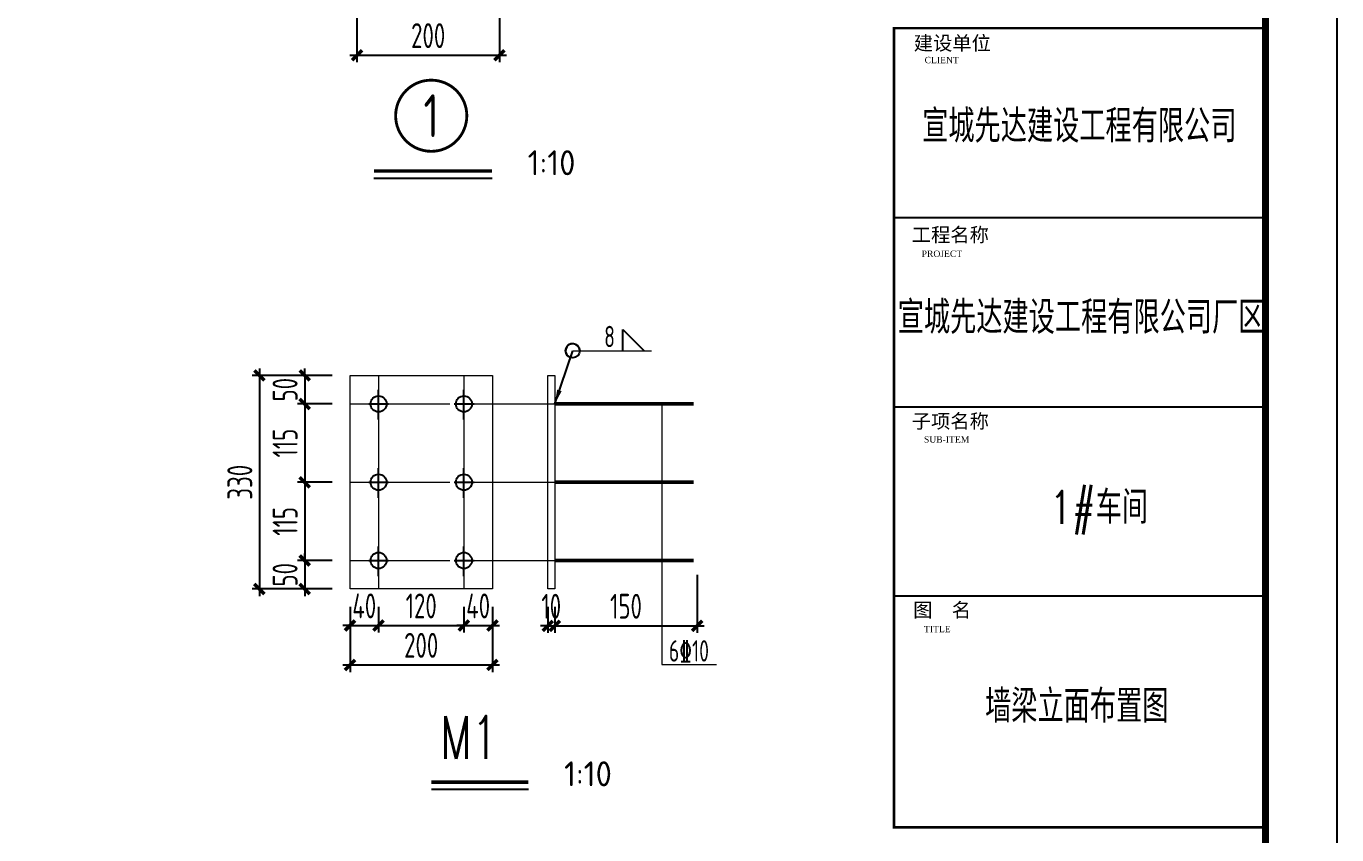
# Model space of a CAD drawing. Extents: x -3102990 to -851544, y -5293060 to -2540151.
# Drawn here: x -1592743 to -1574332, y -2659915 to -2648554 of the extents above; entities that cross this region are included whole.
import ezdxf
from ezdxf.enums import TextEntityAlignment as Align

# ---------------------------------------------------------------- set-up
doc = ezdxf.new("R2010")
doc.units = 0
doc.header["$LTSCALE"] = 1000
doc.header["$PDMODE"] = 1
doc.linetypes.add('DOTE', pattern=[2.42, 2, -0.2, 0.02, -0.2])
doc.layers.get('0').update_dxf_attribs({"linetype": 'CONTINUOUS'})
doc.layers.get('Defpoints').update_dxf_attribs({"linetype": 'CONTINUOUS'})
for name, color, linetype in [('AXIS', 253, 'DOTE'), ('COLU', 7, 'CONTINUOUS'), ('DIM', 3, 'CONTINUOUS'), ('NUM', 7, 'CONTINUOUS'), ('PUB_TEXT', 7, 'CONTINUOUS'), ('PUB_TITLE', 4, 'CONTINUOUS'), ('TEXT', 7, 'CONTINUOUS'), ('THIN', 7, 'CONTINUOUS'), ('WELD', 7, 'CONTINUOUS'), ('WIN', 3, 'CONTINUOUS')]:
    doc.layers.add(name, color=color, linetype=linetype)
doc.layers.add('yichutu', color=7, linetype='CONTINUOUS', true_color=0xffffff, plot=False)
doc.styles.add('GHF', font='times.ttf')
doc.styles.add('HZTXT', font='txt.shx', dxfattribs={"width": 0.7, "height": 300, "bigfont": 'hztxt.shx'})
doc.styles.add('STYLE1', font='simhei.ttf', dxfattribs={"width": 0.8})
doc.styles.add('TSSD_Dimension', font='tssdeng.shx', dxfattribs={"width": 0.7, "bigfont": 'Hztxt.shx'})
doc.styles.add('TSSD_Label', font='tssdeng.shx', dxfattribs={"width": 0.75, "bigfont": 'hztxt.shx'})
doc.styles.add('TSSD_Norm', font='Tssdeng.shx', dxfattribs={"width": 0.75, "bigfont": 'hztxt.shx'})
doc.styles.add('TSSD_Num', font='tssdeng.shx', dxfattribs={"width": 0.75, "bigfont": 'hztxt.shx'})
doc.styles.add('TSSD_Rein', font='Tssdeng.shx', dxfattribs={"width": 0.75, "bigfont": 'hztxt.shx'})
doc.styles.add('正文', font='romans.shx', dxfattribs={"width": 0.71, "bigfont": 'hztxt.shx'})
doc.dimstyles.new('TSSD_10_100', dxfattribs={"dimtxt": 350, "dimasz": 100, "dimexe": 100, "dimexo": 250, "dimgap": 100, "dimtad": 1, "dimdec": 0, "dimlfac": 0.1, "dimzin": 0, "dimdsep": 46, "dimtxsty": 'TSSD_Dimension', "dimblk": 'ARCHTICK', "dimcen": 0, "dimdle": 100, "dimclrt": 7, "dimadec": 0, "dimazin": 0, "dimtfac": 1, "dimtdec": 0, "dimtix": 1, "dimtmove": 2, "dimatfit": 3, "dimldrblk": 'ARCHTICK', "dimfxl": 1, "dimtolj": 1, "dimtzin": 0, "dimarcsym": 0})
doc.dimstyles.new('TSSD_LEADER_STYLE_200.0', dxfattribs={"dimtxt": 700, "dimasz": 200, "dimexe": 200, "dimexo": 500, "dimgap": 0.09, "dimtad": 0, "dimtih": 1, "dimtoh": 1, "dimdec": 4, "dimzin": 0, "dimdsep": 46, "dimtxsty": 'Standard', "dimcen": 0.09, "dimdle": 200, "dimclrt": 7, "dimadec": 0, "dimazin": 0, "dimtfac": 1, "dimtdec": 4, "dimtofl": 0, "dimtmove": 0, "dimatfit": 3, "dimfxl": 1, "dimtolj": 1, "dimtzin": 0, "dimarcsym": 0})

# ---------------------------------------------------------------- blocks, each defined once
blk = doc.blocks.new('A$C5092420D')
at = {"layer": 'AXIS', "color": 6}
for p, q in [((-29, -340), (-29, 253)), ((-224, -28), (173, -28))]:
    blk.add_line(p, q, dxfattribs=at)
at = {"layer": 'THIN'}
blk.add_circle((-29, -28), 161, dxfattribs=at)
blk = doc.blocks.new('_ArchTick')
at = {"color": 0, "const_width": 0.5}
blk.add_lwpolyline([(-0.71, -0.71), (0.71, 0.71)], dxfattribs=at)
blk = doc.blocks.new('*D2770')
at = {"layer": 'Defpoints', "color": 0}
for p in [(-1588194, -2656461), (-1587794, -2656461), (-1587794, -2656974)]:
    blk.add_point(p, dxfattribs=at)
at = {"layer": 'DIM', "color": 0, "lineweight": -2}
for p, q in [((-1588194, -2656711), (-1588194, -2657074)), ((-1587794, -2656711), (-1587794, -2657074)), ((-1588194, -2656974), (-1588294, -2656974)), ((-1588194, -2656974), (-1587794, -2656974)), ((-1587794, -2656974), (-1587694, -2656974))]:
    blk.add_line(p, q, dxfattribs=at)
at = {"layer": 'DIM', "color": 0, "lineweight": -2, "xscale": 100, "yscale": 100, "zscale": 100}
blk.add_blockref('_ArchTick', (-1588194, -2656974), dxfattribs=at)
at = {"layer": 'DIM', "color": 0, "lineweight": -2, "xscale": 100, "yscale": 100, "zscale": 100, "rotation": 180}
blk.add_blockref('_ArchTick', (-1587794, -2656974), dxfattribs=at)
at = {"layer": 'DIM', "color": 7, "lineweight": 9, "insert": (-1587994, -2656699), "char_height": 350, "attachment_point": 5, "style": 'TSSD_Dimension'}
blk.add_mtext('\\A1;40', dxfattribs=at)
blk = doc.blocks.new('*D2771')
at = {"layer": 'Defpoints', "color": 0}
for p in [(-1587794, -2656461), (-1586594, -2656461), (-1586594, -2656974)]:
    blk.add_point(p, dxfattribs=at)
at = {"layer": 'DIM', "color": 0, "lineweight": -2}
for p, q in [((-1587794, -2656711), (-1587794, -2657074)), ((-1586594, -2656711), (-1586594, -2657074)), ((-1587894, -2656974), (-1586494, -2656974))]:
    blk.add_line(p, q, dxfattribs=at)
at = {"layer": 'DIM', "color": 0, "lineweight": -2, "xscale": 100, "yscale": 100, "zscale": 100, "rotation": 180}
blk.add_blockref('_ArchTick', (-1587794, -2656974), dxfattribs=at)
at = {"layer": 'DIM', "color": 0, "lineweight": -2, "xscale": 100, "yscale": 100, "zscale": 100}
blk.add_blockref('_ArchTick', (-1586594, -2656974), dxfattribs=at)
at = {"layer": 'DIM', "color": 7, "lineweight": 9, "insert": (-1587194, -2656699), "char_height": 350, "attachment_point": 5, "style": 'TSSD_Dimension'}
blk.add_mtext('\\A1;120', dxfattribs=at)
blk = doc.blocks.new('*D2772')
at = {"layer": 'Defpoints', "color": 0}
for p in [(-1586594, -2656461), (-1586194, -2656461), (-1586194, -2656974)]:
    blk.add_point(p, dxfattribs=at)
at = {"layer": 'DIM', "color": 0, "lineweight": -2}
for p, q in [((-1586594, -2656711), (-1586594, -2657074)), ((-1586194, -2656711), (-1586194, -2657074)), ((-1586594, -2656974), (-1586694, -2656974)), ((-1586594, -2656974), (-1586194, -2656974)), ((-1586194, -2656974), (-1586094, -2656974))]:
    blk.add_line(p, q, dxfattribs=at)
at = {"layer": 'DIM', "color": 0, "lineweight": -2, "xscale": 100, "yscale": 100, "zscale": 100}
blk.add_blockref('_ArchTick', (-1586594, -2656974), dxfattribs=at)
at = {"layer": 'DIM', "color": 0, "lineweight": -2, "xscale": 100, "yscale": 100, "zscale": 100, "rotation": 180}
blk.add_blockref('_ArchTick', (-1586194, -2656974), dxfattribs=at)
at = {"layer": 'DIM', "color": 7, "lineweight": 9, "insert": (-1586394, -2656699), "char_height": 350, "attachment_point": 5, "style": 'TSSD_Dimension'}
blk.add_mtext('\\A1;40', dxfattribs=at)
blk = doc.blocks.new('*D2773')
at = {"layer": 'Defpoints', "color": 0}
for p in [(-1588194, -2656461), (-1586194, -2656461), (-1586194, -2657528)]:
    blk.add_point(p, dxfattribs=at)
at = {"layer": 'DIM', "color": 0, "lineweight": -2}
for p, q in [((-1588194, -2656711), (-1588194, -2657628)), ((-1586194, -2656711), (-1586194, -2657628)), ((-1588294, -2657528), (-1586094, -2657528))]:
    blk.add_line(p, q, dxfattribs=at)
at = {"layer": 'DIM', "color": 0, "lineweight": -2, "xscale": 100, "yscale": 100, "zscale": 100, "rotation": 180}
blk.add_blockref('_ArchTick', (-1588194, -2657528), dxfattribs=at)
at = {"layer": 'DIM', "color": 0, "lineweight": -2, "xscale": 100, "yscale": 100, "zscale": 100}
blk.add_blockref('_ArchTick', (-1586194, -2657528), dxfattribs=at)
at = {"layer": 'DIM', "color": 7, "lineweight": 9, "insert": (-1587194, -2657253), "char_height": 350, "attachment_point": 5, "style": 'TSSD_Dimension'}
blk.add_mtext('\\A1;200', dxfattribs=at)
blk = doc.blocks.new('*D2774')
at = {"layer": 'Defpoints', "color": 0}
for p in [(-1588194, -2653461), (-1588831, -2653861), (-1588194, -2653861)]:
    blk.add_point(p, dxfattribs=at)
at = {"layer": 'DIM', "color": 0, "lineweight": -2}
for p, q in [((-1588831, -2653461), (-1588831, -2653361)), ((-1588444, -2653461), (-1588931, -2653461)), ((-1588831, -2653461), (-1588831, -2653861)), ((-1588444, -2653861), (-1588931, -2653861)), ((-1588831, -2653861), (-1588831, -2653961))]:
    blk.add_line(p, q, dxfattribs=at)
at = {"layer": 'DIM', "color": 0, "lineweight": -2, "xscale": 100, "yscale": 100, "zscale": 100}
for p, rotation in [((-1588831, -2653461), 270), ((-1588831, -2653861), 90)]:
    blk.add_blockref('_ArchTick', p, dxfattribs=dict(at, rotation=rotation))
at = {"layer": 'DIM', "color": 7, "lineweight": 9, "insert": (-1589106, -2653661), "char_height": 350, "attachment_point": 5, "rotation": 90, "style": 'TSSD_Dimension'}
blk.add_mtext('\\A1;50', dxfattribs=at)
blk = doc.blocks.new('*D2775')
at = {"layer": 'Defpoints', "color": 0}
for p in [(-1588194, -2653861), (-1588831, -2654961), (-1588194, -2654961)]:
    blk.add_point(p, dxfattribs=at)
at = {"layer": 'DIM', "color": 0, "lineweight": -2}
for p, q in [((-1588444, -2653861), (-1588931, -2653861)), ((-1588831, -2653761), (-1588831, -2655061)), ((-1588444, -2654961), (-1588931, -2654961))]:
    blk.add_line(p, q, dxfattribs=at)
at = {"layer": 'DIM', "color": 0, "lineweight": -2, "xscale": 100, "yscale": 100, "zscale": 100}
for p, rotation in [((-1588831, -2653861), 90), ((-1588831, -2654961), 270)]:
    blk.add_blockref('_ArchTick', p, dxfattribs=dict(at, rotation=rotation))
at = {"layer": 'DIM', "color": 7, "lineweight": 9, "insert": (-1589106, -2654411), "char_height": 350, "attachment_point": 5, "rotation": 90, "style": 'TSSD_Dimension'}
blk.add_mtext('\\A1;115', dxfattribs=at)
blk = doc.blocks.new('*D2776')
at = {"layer": 'Defpoints', "color": 0}
for p in [(-1588194, -2654961), (-1588831, -2656061), (-1588194, -2656061)]:
    blk.add_point(p, dxfattribs=at)
at = {"layer": 'DIM', "color": 0, "lineweight": -2}
for p, q in [((-1588444, -2654961), (-1588931, -2654961)), ((-1588831, -2654861), (-1588831, -2656161)), ((-1588444, -2656061), (-1588931, -2656061))]:
    blk.add_line(p, q, dxfattribs=at)
at = {"layer": 'DIM', "color": 0, "lineweight": -2, "xscale": 100, "yscale": 100, "zscale": 100}
for p, rotation in [((-1588831, -2654961), 90), ((-1588831, -2656061), 270)]:
    blk.add_blockref('_ArchTick', p, dxfattribs=dict(at, rotation=rotation))
at = {"layer": 'DIM', "color": 7, "lineweight": 9, "insert": (-1589106, -2655511), "char_height": 350, "attachment_point": 5, "rotation": 90, "style": 'TSSD_Dimension'}
blk.add_mtext('\\A1;115', dxfattribs=at)
blk = doc.blocks.new('*D2777')
at = {"layer": 'Defpoints', "color": 0}
for p in [(-1588194, -2656061), (-1588831, -2656461), (-1588194, -2656461)]:
    blk.add_point(p, dxfattribs=at)
at = {"layer": 'DIM', "color": 0, "lineweight": -2}
for p, q in [((-1588444, -2656061), (-1588931, -2656061)), ((-1588831, -2656061), (-1588831, -2655961)), ((-1588831, -2656061), (-1588831, -2656461)), ((-1588444, -2656461), (-1588931, -2656461)), ((-1588831, -2656461), (-1588831, -2656561))]:
    blk.add_line(p, q, dxfattribs=at)
at = {"layer": 'DIM', "color": 0, "lineweight": -2, "xscale": 100, "yscale": 100, "zscale": 100}
for p, rotation in [((-1588831, -2656061), 270), ((-1588831, -2656461), 90)]:
    blk.add_blockref('_ArchTick', p, dxfattribs=dict(at, rotation=rotation))
at = {"layer": 'DIM', "color": 7, "lineweight": 9, "insert": (-1589106, -2656261), "char_height": 350, "attachment_point": 5, "rotation": 90, "style": 'TSSD_Dimension'}
blk.add_mtext('\\A1;50', dxfattribs=at)
blk = doc.blocks.new('*D2778')
at = {"layer": 'Defpoints', "color": 0}
for p in [(-1588194, -2653461), (-1589467, -2656461), (-1588194, -2656461)]:
    blk.add_point(p, dxfattribs=at)
at = {"layer": 'DIM', "color": 0, "lineweight": -2}
for p, q in [((-1589467, -2653361), (-1589467, -2656561)), ((-1588444, -2653461), (-1589567, -2653461)), ((-1588444, -2656461), (-1589567, -2656461))]:
    blk.add_line(p, q, dxfattribs=at)
at = {"layer": 'DIM', "color": 0, "lineweight": -2, "xscale": 100, "yscale": 100, "zscale": 100}
for p, rotation in [((-1589467, -2653461), 90), ((-1589467, -2656461), 270)]:
    blk.add_blockref('_ArchTick', p, dxfattribs=dict(at, rotation=rotation))
at = {"layer": 'DIM', "color": 7, "lineweight": 9, "insert": (-1589742, -2654961), "char_height": 350, "attachment_point": 5, "rotation": 90, "style": 'TSSD_Dimension'}
blk.add_mtext('\\A1;330', dxfattribs=at)
blk = doc.blocks.new('*D2779')
at = {"layer": 'Defpoints', "color": 0}
for p in [(-1585417, -2656461), (-1585317, -2656461), (-1585317, -2656979)]:
    blk.add_point(p, dxfattribs=at)
at = {"layer": 'DIM', "color": 0, "lineweight": -2}
for p, q in [((-1585417, -2656711), (-1585417, -2657079)), ((-1585317, -2656711), (-1585317, -2657079)), ((-1585417, -2656979), (-1585517, -2656979)), ((-1585417, -2656979), (-1585317, -2656979)), ((-1585317, -2656979), (-1585217, -2656979))]:
    blk.add_line(p, q, dxfattribs=at)
at = {"layer": 'DIM', "color": 0, "lineweight": -2, "xscale": 100, "yscale": 100, "zscale": 100}
blk.add_blockref('_ArchTick', (-1585417, -2656979), dxfattribs=at)
at = {"layer": 'DIM', "color": 0, "lineweight": -2, "xscale": 100, "yscale": 100, "zscale": 100, "rotation": 180}
blk.add_blockref('_ArchTick', (-1585317, -2656979), dxfattribs=at)
at = {"layer": 'DIM', "color": 7, "lineweight": 9, "insert": (-1585367, -2656704), "char_height": 350, "attachment_point": 5, "style": 'TSSD_Dimension'}
blk.add_mtext('\\A1;10', dxfattribs=at)
blk = doc.blocks.new('*D2780')
at = {"layer": 'Defpoints', "color": 0}
for p in [(-1583317, -2656011), (-1585317, -2656461), (-1583317, -2656979)]:
    blk.add_point(p, dxfattribs=at)
at = {"layer": 'DIM', "color": 0, "lineweight": -2}
for p, q in [((-1583317, -2656261), (-1583317, -2657079)), ((-1585317, -2656711), (-1585317, -2657079)), ((-1585417, -2656979), (-1583217, -2656979))]:
    blk.add_line(p, q, dxfattribs=at)
at = {"layer": 'DIM', "color": 0, "lineweight": -2, "xscale": 100, "yscale": 100, "zscale": 100, "rotation": 180}
blk.add_blockref('_ArchTick', (-1585317, -2656979), dxfattribs=at)
at = {"layer": 'DIM', "color": 0, "lineweight": -2, "xscale": 100, "yscale": 100, "zscale": 100}
blk.add_blockref('_ArchTick', (-1583317, -2656979), dxfattribs=at)
at = {"layer": 'DIM', "color": 7, "lineweight": 9, "insert": (-1584317, -2656704), "char_height": 350, "attachment_point": 5, "style": 'TSSD_Dimension'}
blk.add_mtext('\\A1;150', dxfattribs=at)
blk = doc.blocks.new('_WELD003')
at = {"color": 0, "linetype": 'ByBlock'}
blk.add_circle((0, 0), 0.5, dxfattribs=at)
blk = doc.blocks.new('_WELD004')
at = {"color": 0, "linetype": 'ByBlock'}
for p, q in [((0, 1), (1, 0)), ((0, 0), (0, 1))]:
    blk.add_line(p, q, dxfattribs=at)
blk = doc.blocks.new('*D2788')
at = {"layer": 'Defpoints', "color": 0}
for p in [(-1588096, -2647835), (-1586096, -2647835), (-1586096, -2648961)]:
    blk.add_point(p, dxfattribs=at)
at = {"layer": 'DIM', "color": 0, "lineweight": -2}
for p, q in [((-1588096, -2648085), (-1588096, -2649061)), ((-1586096, -2648085), (-1586096, -2649061)), ((-1588196, -2648961), (-1585996, -2648961))]:
    blk.add_line(p, q, dxfattribs=at)
at = {"layer": 'DIM', "color": 0, "lineweight": -2, "xscale": 100, "yscale": 100, "zscale": 100, "rotation": 180}
blk.add_blockref('_ArchTick', (-1588096, -2648961), dxfattribs=at)
at = {"layer": 'DIM', "color": 0, "lineweight": -2, "xscale": 100, "yscale": 100, "zscale": 100}
blk.add_blockref('_ArchTick', (-1586096, -2648961), dxfattribs=at)
at = {"layer": 'DIM', "color": 7, "lineweight": 5, "insert": (-1587096, -2648686), "char_height": 350, "attachment_point": 5, "style": 'TSSD_Dimension'}
blk.add_mtext('\\A1;200', dxfattribs=at)
blk = doc.blocks.new('ts_idx1')
at = {"color": 0, "linetype": 'ByBlock', "lineweight": -2, "const_width": 0.04}
blk.add_lwpolyline([(-0.5, 0, 1), (0.5, 0, 1)], format="xyb", close=True, dxfattribs=at)
at = {"color": 0, "linetype": 'ByBlock', "lineweight": -2, "style": 'TSSD_Num', "width": 0.75}
blk.add_attdef('A', text='', height=0.6, dxfattribs=at).set_placement((0, 0), align=Align.MIDDLE_CENTER)
blk = doc.blocks.new('A$C16496DF1')
at = {"layer": 'PUB_TITLE', "color": 4}
for p, q in [((97879, 21662), (103100, 21662)), ((97879, 19003), (103100, 19003)), ((97879, 16343), (103100, 16343))]:
    blk.add_line(p, q, dxfattribs=at)
at = {"layer": 'PUB_TITLE'}
blk.add_lwpolyline([(0, 0), (0, 42000), (104100, 42000), (104100, 0)], close=True, dxfattribs=at)
at = {"layer": 'PUB_TITLE', "const_width": 100}
blk.add_lwpolyline([(103100, 1000), (103100, 41000), (713, 41000), (713, 1000), (103100, 1000)], dxfattribs=at)
at = {"layer": 'PUB_TITLE', "color": 4, "const_width": 35.1}
blk.add_lwpolyline([(97879, 24321), (103100, 24321), (103100, 13093), (97879, 13093)], close=True, dxfattribs=at)
at = {"layer": 'PUB_TEXT'}
for s, height, style, p in [('建设单位', 198.6, 'STYLE1', (98157, 24012)), ('CLIENT', 89.4, 'GHF', (98310, 23829)), ('工程名称', 198.6, 'STYLE1', (98129, 21319)), ('PROJECT', 89.4, 'GHF', (98268, 21107)), ('子项名称', 198.6, 'STYLE1', (98129, 18700)), ('SUB-ITEM', 89.4, 'GHF', (98300, 18498)), ('图  名', 198.6, 'STYLE1', (98149, 16047)), ('TITLE', 89.4, 'GHF', (98301, 15834))]:
    blk.add_text(s, height=height, dxfattribs=dict(at, style=style)).set_placement(p)
at = {"layer": 'WIN', "color": 6, "style": 'HZTXT', "width": 0.8}
for s, p in [('宣城先达建设工程有限公司', (98275, 22715)), ('宣城先达建设工程有限公司厂区', (97932, 20027)), ('1#车间', (100066, 17358))]:
    blk.add_text(s, height=460, dxfattribs=at).set_placement(p)
blk = doc.blocks.new('yct-1041-420-104100-42000-100-2006.0')
at = {"layer": 'yichutu', "color": 7, "true_color": 0xffffff}
blk.add_lwpolyline([(0, 0), (0, 42000), (104100, 42000), (104100, 0)], close=True, dxfattribs=at)

msp = doc.modelspace()

# ---------------------------------------------------------------- linework, layer by layer
at = {"layer": 'AXIS', "linetype": 'DOTE', "lineweight": 5, "ltscale": 0.7}
for p, q in [((-1588193.51, -2653861.01), (-1583846.53, -2653861.01)), ((-1588193.51, -2654961.01), (-1583846.53, -2654961.01)), ((-1588193.51, -2656061.01), (-1583846.53, -2656061.01))]:
    msp.add_line(p, q, dxfattribs=at)
at = {"layer": 'COLU', "color": 4, "lineweight": 5}
for p, q in [((-1587793.51, -2653461.01), (-1587793.51, -2656461.01)), ((-1586593.51, -2653461.01), (-1586593.51, -2656461.01))]:
    msp.add_line(p, q, dxfattribs=at)
at = {"layer": 'COLU', "linetype": 'ByBlock', "lineweight": 5}
for p, q in [((-1583811.78, -2653861.01), (-1583811.78, -2657522.7)), ((-1583811.78, -2657522.7), (-1583045.13, -2657522.7))]:
    msp.add_line(p, q, dxfattribs=at)
at = {"layer": 'COLU', "color": 4, "lineweight": 5}
for points in [[(-1588193.51, -2653461.01), (-1586193.51, -2653461.01), (-1586193.51, -2656461.01), (-1588193.51, -2656461.01)], [(-1585416.5, -2653461.01), (-1585316.5, -2653461.01), (-1585316.5, -2656461.01), (-1585416.5, -2656461.01)]]:
    msp.add_lwpolyline(points, close=True, dxfattribs=at)
at = {"layer": 'COLU', "color": 4, "lineweight": 5, "const_width": 50}
for points in [[(-1585316.5, -2653861.01), (-1583366.5, -2653861.01)], [(-1585316.5, -2654961.01), (-1583366.5, -2654961.01)], [(-1585316.5, -2656061.01), (-1583366.5, -2656061.01)]]:
    msp.add_lwpolyline(points, dxfattribs=at)
at = {"layer": 'NUM', "linetype": 'ByBlock', "const_width": 50}
for points in [[(-1587858.6, -2650588.34), (-1586199, -2650588.34)], [(-1587858.6, -2650588.34), (-1586199, -2650588.34)], [(-1587050.21, -2659174.67), (-1585686.9, -2659174.67)], [(-1587050.21, -2659174.67), (-1585686.9, -2659174.67)]]:
    msp.add_lwpolyline(points, dxfattribs=at)
at = {"layer": 'NUM', "linetype": 'ByBlock'}
for points in [[(-1587858.6, -2650688.34), (-1586199, -2650688.34)], [(-1587050.21, -2659274.67), (-1585686.9, -2659274.67)]]:
    msp.add_lwpolyline(points, dxfattribs=at)
at = {"layer": 'WELD', "lineweight": 5}
msp.add_line((-1585066.22, -2653113.89), (-1583960.34, -2653113.89), dxfattribs=at)
at = {"layer": 'WELD'}
msp.add_arc((-1585066.22, -2653113.89), 100, 0, 251.479122, dxfattribs=at)

# ---------------------------------------------------------------- block references
at = {"ltscale": 1.5}
msp.add_blockref('A$C16496DF1', (-1678431.92, -2672902.4), dxfattribs=at)
at = {"layer": 'COLU', "color": 4, "lineweight": 5, "xscale": 0.6999999999534339, "yscale": 0.7000000001862645, "zscale": 0.7000000000000028}
for p in [(-1587772.86, -2653841.11), (-1586572.86, -2653841.11), (-1587772.86, -2654941.11), (-1586572.86, -2654941.11), (-1587772.86, -2656041.11), (-1586572.86, -2656041.11)]:
    msp.add_blockref('A$C5092420D', p, dxfattribs=at)
at = {"layer": 'THIN'}
ref = msp.add_blockref('ts_idx1', (-1587053.18, -2649811.55), dxfattribs=dict(at, xscale=999.9999799998477, yscale=999.9999799998477, zscale=999.9999800000005))
ref.add_attrib('1', '1', dxfattribs={"height": 600, "style": 'TSSD_Num', "width": 0.75}).set_placement((-1587053.18, -2649811.55), align=Align.MIDDLE_CENTER)
at = {"layer": 'WELD'}
for name, p, xscale, yscale, zscale in [('_WELD004', (-1584360.34, -2653113.89), 300, 300, 300), ('_WELD003', (-1585066.22, -2653113.89), 200, 200, 200)]:
    msp.add_blockref(name, p, dxfattribs=dict(at, xscale=xscale, yscale=yscale, zscale=zscale))
at = {"layer": 'yichutu'}
msp.add_blockref('yct-1041-420-104100-42000-100-2006.0', (-1678431.92, -2672902.4), dxfattribs=at)

# ---------------------------------------------------------------- texts
at = {"layer": 'TEXT', "lineweight": 5, "style": 'TSSD_Norm'}
for p in [(-1585699, -2650752.06), (-1585186.9, -2659338.39)]:
    msp.add_text('1:10', height=350, dxfattribs=at).set_placement(p, align=Align.BOTTOM_LEFT)
at = {"layer": 'TEXT', "lineweight": 5, "width": 0.7}
for s, style, p in [('8', 'TSSD_Label', (-1584623.42, -2653063.89)), ('6%%13210', 'TSSD_Rein', (-1583714.4, -2657480.82))]:
    msp.add_text(s, height=300, dxfattribs=dict(at, style=style)).set_placement(p)
at = {"layer": 'TEXT', "lineweight": 9, "style": '正文', "width": 0.71}
msp.add_text('M1', height=600.008, dxfattribs=at).set_placement((-1586924.17, -2659027.14), align=Align.BOTTOM_LEFT)
at = {"layer": 'WIN', "color": 3, "style": 'HZTXT', "width": 0.8}
msp.add_text('墙梁立面布置图', height=460, dxfattribs=at).set_placement((-1577984.63, -2658337.91), align=Align.CENTER)

# ---------------------------------------------------------------- dimensions: what is measured, and where the dimension line sits
at = {"layer": 'DIM', "lineweight": 5}
dim = msp.add_linear_dim(base=(-1586095.55, -2648960.54), p1=(-1588095.55, -2647835.31), p2=(-1586095.55, -2647835.31), dimstyle='TSSD_10_100', dxfattribs=at)
dim.commit()
dim.dimension.update_dxf_attribs({"geometry": '*D2788', "text_midpoint": (-1587095.55, -2648685.54)})
at = {"layer": 'DIM', "lineweight": 9}
for base, p1, p2, text, picture, middle in [((-1589466.97, -2656461.01), (-1588193.51, -2653461.01), (-1588193.51, -2656461.01), '330', '*D2778', (-1589741.97, -2654961.01)), ((-1588830.65, -2653861.01), (-1588193.51, -2653461.01), (-1588193.51, -2653861.01), '50', '*D2774', (-1589105.65, -2653661.01)), ((-1588830.65, -2654961.01), (-1588193.51, -2653861.01), (-1588193.51, -2654961.01), '115', '*D2775', (-1589105.65, -2654411.01)), ((-1588830.65, -2656061.01), (-1588193.51, -2654961.01), (-1588193.51, -2656061.01), '115', '*D2776', (-1589105.65, -2655511.01)), ((-1588830.65, -2656461.01), (-1588193.51, -2656061.01), (-1588193.51, -2656461.01), '50', '*D2777', (-1589105.65, -2656261.01))]:
    dim = msp.add_linear_dim(base=base, p1=p1, p2=p2, angle=90, text=text, dimstyle='TSSD_10_100', dxfattribs=at)
    dim.commit()
    dim.dimension.update_dxf_attribs({"geometry": picture, "text_midpoint": middle})
dim = msp.add_linear_dim(base=(-1583316.5, -2656978.69), p1=(-1585316.5, -2656461.01), p2=(-1583316.5, -2656011.01), text='150', dimstyle='TSSD_10_100', dxfattribs=at)
dim.commit()
dim.dimension.update_dxf_attribs({"geometry": '*D2780', "text_midpoint": (-1584316.5, -2656703.69)})
for base, p1, p2, picture, middle in [((-1587793.51, -2656973.52), (-1588193.51, -2656461.01), (-1587793.51, -2656461.01), '*D2770', (-1587993.51, -2656698.52)), ((-1586193.51, -2657528.14), (-1588193.51, -2656461.01), (-1586193.51, -2656461.01), '*D2773', (-1587193.51, -2657253.14)), ((-1586593.51, -2656973.52), (-1587793.51, -2656461.01), (-1586593.51, -2656461.01), '*D2771', (-1587193.51, -2656698.52)), ((-1586193.51, -2656973.52), (-1586593.51, -2656461.01), (-1586193.51, -2656461.01), '*D2772', (-1586393.51, -2656698.52)), ((-1585316.5, -2656978.69), (-1585416.5, -2656461.01), (-1585316.5, -2656461.01), '*D2779', (-1585366.5, -2656703.69))]:
    dim = msp.add_linear_dim(base=base, p1=p1, p2=p2, dimstyle='TSSD_10_100', dxfattribs=at)
    dim.commit()
    dim.dimension.update_dxf_attribs({"geometry": picture, "text_midpoint": middle})

# ---------------------------------------------------------------- leaders
at = {"layer": 'WELD', "lineweight": 5}
msp.add_leader([(-1585316.5, -2653861.01), (-1585066.22, -2653113.89)], dimstyle='TSSD_LEADER_STYLE_200.0', dxfattribs=at)

doc.saveas('drawing.dxf')
